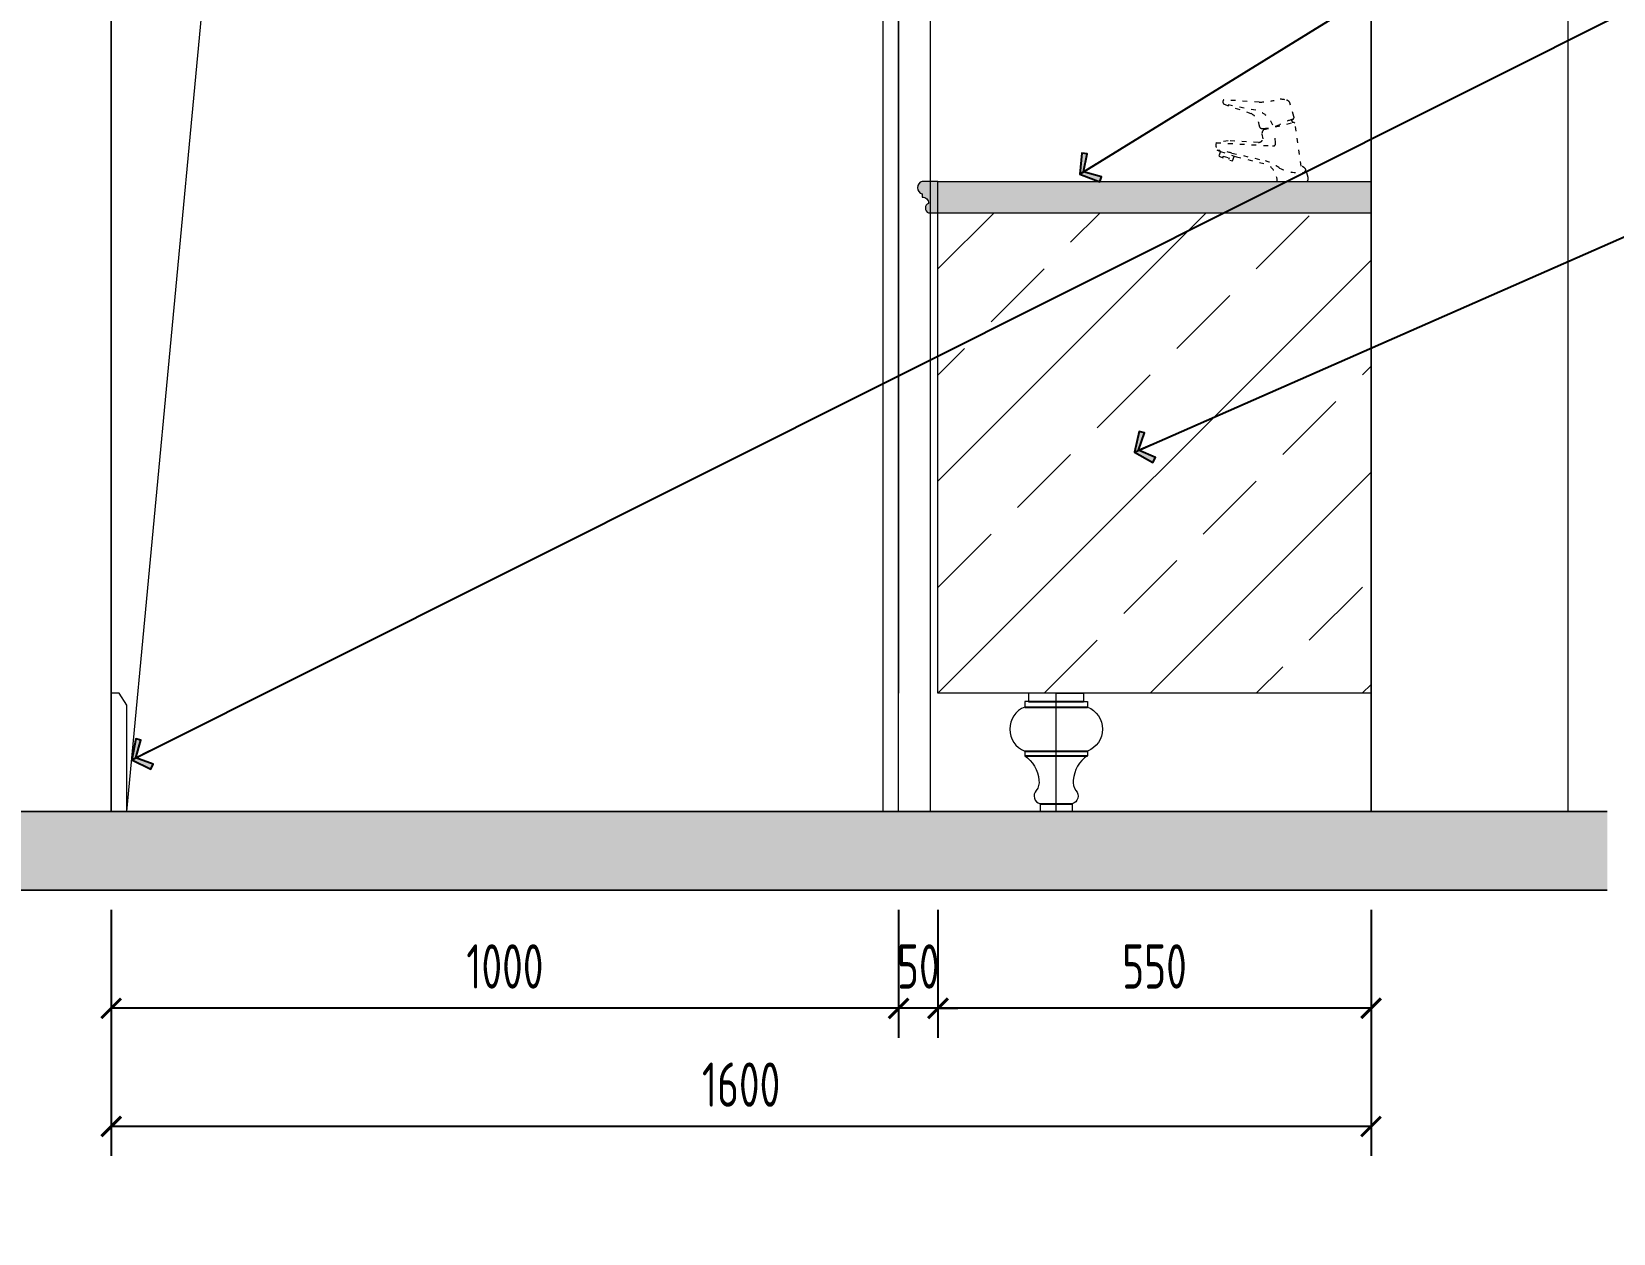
# Model space of a CAD drawing. Header units: millimetres. Extents: x 3162 to 221128, y -144913 to 11496.
# Drawn here: x 175897 to 177906, y -23368 to -21843 of the extents above; entities that cross this region are included whole.
import ezdxf
from ezdxf.xclip import XClip

# ---------------------------------------------------------------- set-up
doc = ezdxf.new("R2010")
doc.units = ezdxf.units.MM
doc.header["$LTSCALE"] = 10
doc.header["$XCLIPFRAME"] = 2
doc.linetypes.add('ACAD_ISO03W100', pattern=[30, 12, -18])
doc.layers.get('Defpoints').update_dxf_attribs({"color": 250})
for name, color, linetype, lineweight in [('Contour【轮廓线】', 94, 'Continuous', 0), ('FC-Hatch【平面填充】', 250, 'Continuous', 0), ('FC-Refe【标注引线】', 2, 'Continuous', 0), ('FF-Fixed【固定家具】', 30, 'Continuous', 0), ('FF-FIXT【洁具】', 31, 'Continuous', 0), ('Fine【细线】', 250, 'Continuous', 0), ('Finish【完成面】', 2, 'Continuous', 0), ('RC-dimensions', 44, 'Continuous', 0), ('Wall【立面墙】', 252, 'Continuous', 0)]:
    doc.layers.add(name, color=color, linetype=linetype, lineweight=lineweight)
doc.layers.add('WALL_NEW【新建墙体】', color=4, linetype='Continuous')
doc.layers.add('WALL【墙体】', color=7, linetype='Continuous')
doc.styles.add('尺寸标注', font='ARCHS.SHX', dxfattribs={"width": 0.8})
doc.dimstyles.new('海龙1：25', dxfattribs={"dimscale": 25, "dimtxt": 2.25, "dimasz": 1, "dimexe": 1.5, "dimexo": 1, "dimgap": 1, "dimtad": 1, "dimdec": 0, "dimrnd": 5, "dimdsep": 46, "dimtxsty": '尺寸标注', "dimblk": 'ARCHTICK', "dimblk1": 'ARCHTICK', "dimblk2": 'ARCHTICK', "dimcen": 1, "dimclrd": 44, "dimclre": 44, "dimclrt": 2, "dimadec": 0, "dimazin": 0, "dimtfac": 1, "dimtdec": 0, "dimtix": 1, "dimtmove": 2, "dimatfit": 3, "dimldrblk": 'hl_arrow2', "dimfxl": 5, "dimfxlon": 1, "dimarcsym": 0})

# ---------------------------------------------------------------- blocks, each defined once
blk = doc.blocks.new('海龙工具_踢脚线')
blk.add_lwpolyline([(20, 0), (20, 90), (10, 100), (0, 100)])
blk = doc.blocks.new('_ArchTick')
at = {"color": 2, "linetype": 'ByBlock', "const_width": 0.15}
blk.add_lwpolyline([(-0.5, -0.5), (0.5, 0.5)], dxfattribs=at)
blk = doc.blocks.new('*D202')
at = {"layer": 'Defpoints', "color": 0, "transparency": 16777216}
for p in [(177047.9390027417, -22932.73711569763), (177597.939022541, -22932.73711569763), (177047.9390027417, -23082.73711569763)]:
    blk.add_point(p, dxfattribs=at)
at = {"layer": 'RC-dimensions', "color": 44, "lineweight": -2, "transparency": 16777216}
for p, q in [((177047.9390027417, -22957.73711569764), (177047.9390027417, -23120.23711569763)), ((177597.939022541, -22957.73711569764), (177597.939022541, -23120.23711569763)), ((177597.939022541, -23082.73711569763), (177047.9390027417, -23082.73711569763))]:
    blk.add_line(p, q, dxfattribs=at)
at = {"layer": 'RC-dimensions', "color": 44, "lineweight": -2, "transparency": 16777216, "xscale": 25, "yscale": 25, "zscale": 25, "rotation": 180}
blk.add_blockref('_ArchTick', (177047.9390027417, -23082.73711569763), dxfattribs=at)
at = {"layer": 'RC-dimensions', "color": 44, "lineweight": -2, "transparency": 16777216, "xscale": 25, "yscale": 25, "zscale": 25}
blk.add_blockref('_ArchTick', (177597.939022541, -23082.73711569763), dxfattribs=at)
at = {"layer": 'RC-dimensions', "color": 2, "transparency": 16777216, "insert": (177322.9390126413, -23029.61211569763), "char_height": 56.25, "attachment_point": 5, "style": '尺寸标注'}
blk.add_mtext('550', dxfattribs=at)
blk = doc.blocks.new('hl_arrow2')
at = {"color": 2}
blk.add_line((-0.221303783804, 2.183e-12), (-1, 5.720000000000001e-13), dxfattribs=at)
blk.add_lwpolyline([(-0.221303783804, 0), (-0.861040435366, -0.688592459968), (-0.653754463034, -0.8624700623479998), (0, 0), (-0.653754463034, 0.8624700623479998), (-0.861040435366, 0.688592459968)], close=True, dxfattribs=at)
for points in [[(-0.861040435366, 0.688592459968), (-0.653754463034, 0.8624700623479998), (-0.221303783804, 0), (0, 0)], [(-0.861040435366, -0.688592459968), (-0.653754463034, -0.8624700623479998), (-0.221303783804, 0), (0, 0)]]:
    blk.add_solid(points, dxfattribs=at)
blk = doc.blocks.new('*D203')
at = {"layer": 'Defpoints', "color": 0, "transparency": 16777216}
for p in [(175997.983922541, -22932.73711569763), (177597.939022541, -22932.73711569763), (175997.983922541, -23232.73711569763)]:
    blk.add_point(p, dxfattribs=at)
at = {"layer": 'RC-dimensions', "color": 44, "lineweight": -2, "transparency": 16777216}
for p, q in [((175997.983922541, -23107.73711569763), (175997.983922541, -23270.23711569764)), ((177597.939022541, -23107.73711569763), (177597.939022541, -23270.23711569764)), ((177597.939022541, -23232.73711569763), (175997.983922541, -23232.73711569763))]:
    blk.add_line(p, q, dxfattribs=at)
at = {"layer": 'RC-dimensions', "color": 44, "lineweight": -2, "transparency": 16777216, "xscale": 25, "yscale": 25, "zscale": 25, "rotation": 180}
blk.add_blockref('_ArchTick', (175997.983922541, -23232.73711569763), dxfattribs=at)
at = {"layer": 'RC-dimensions', "color": 44, "lineweight": -2, "transparency": 16777216, "xscale": 25, "yscale": 25, "zscale": 25}
blk.add_blockref('_ArchTick', (177597.939022541, -23232.73711569763), dxfattribs=at)
at = {"layer": 'RC-dimensions', "color": 2, "transparency": 16777216, "insert": (176797.961472541, -23179.61211569763), "char_height": 56.25, "attachment_point": 5, "style": '尺寸标注'}
blk.add_mtext('1600', dxfattribs=at)
blk = doc.blocks.new('海龙_05091009')
at = {"layer": 'FC-Hatch【平面填充】'}
h = blk.add_hatch(dxfattribs=at)
h.set_pattern_fill('AR-SAND', color=256, scale=2.5)
h.set_pattern_definition([(37.50000000000001, (-3374.999999999993, -1675), (-4.000078239960113, 122.3533093323356), [0, -96.52, 0, -107.95, 0, -103.1875]), (7.499999999999999, (-3374.999999999993, -1675), (112.3808207845006, 179.2062751420886), [0, -52.07, 0, -86.995, 0, -33.33750000000001]), (327.5, (-3453.104999999996, -1675), (197.7480925603645, 0.3592961696364405), [0, -31.75, 0, -114.3, 0, -149.225]), (317.5, (-3453.104999999996, -1675), (190.8891131180743, 55.73233081430408), [0, -15.875, 0, -74.92999999999998, 0, -85.72499999999998])])
h.paths.add_polyline_path([(1175, -259.9775265478675), (1174.999999999978, 75.04494690475984), (1174.999999999978, 1075.000000000014), (1174.999999999978, 1194.999999999996), (1073.989994542426, 1194.999999999996), (1073.989994542426, 1206.999999999996), (754.9999999999854, 1207), (289.7333247738497, 1207), (277.9573729401818, 1207), (277.9573729401818, 1195), (174.9999999999854, 1195), (174.9999999999854, 1675), (-209.9999999999927, 1675), (-209.9999999999927, 1225), (-584.9999999999927, 1225), (-584.9999999999927, 1125), (-1334.999999999993, 1125), (-1334.999999999993, 1225), (-1709.999999999993, 1225), (-1709.999999999993, 1675), (-1895.000000001273, 1675), (-1895.000000001331, 1075.000000003365), (-3095.000000000109, 1075.000000003365), (-3174.999999999994, 1074.999999999993), (-3174.999999999994, 1675), (-3374.999999999993, 1675), (-3374.999999999993, 800), (-3374.999999999993, -800.0000000000073), (-3374.999999999993, -1674.999999999993), (-3174.999999999994, -1674.999999999993), (-3174.999999999994, -1074.999999999993), (-3094.999999999993, -1074.999999999993), (-3094.999999999993, -1674.999999999993), (-2509.999999999994, -1674.999999999993), (-2509.999999999994, -1255.000000000014, -0.2666666666666654), (-1909.999999999993, -1255.000000000014), (-1909.999999999993, -1675), (-1859.999999999993, -1675), (-1859.999999999993, 325), (-807.9443794633335, 325, -0.0829619080701777), (-741.2806307262144, 535.6082090783018), (-746.4526745225447, 538.7906078367523), (-740.3093443774777, 537.5029942471155, -0.0676040327796236), (-636.907743844029, 685.3611857642572), (-641.029393316865, 689.8209732605354), (-635.4612685072861, 686.923657238367, -0.0676040327796258), (-496.0024171537441, 801.4014479698126), (-498.7679884170356, 806.8078621675741), (-494.1880312875073, 802.5157243878275, -0.0676040327796106), (-329.0149541370192, 875.1228202960447), (-330.2193374217168, 881.0748921868), (-326.9672224407623, 875.706260873485, -0.1366377528075043), (32.65171954385005, 877.2826912150557), (34.71527211875218, 882.9940351601178), (34.7044876002401, 876.7172256424711, -0.0676040327796336), (200.5077675359789, 805.5610020625135), (204.035700139073, 810.5038140594188), (202.331852598727, 804.4626752937181, -0.0676040327796243), (342.7889777781893, 691.2119279323015), (347.5196397874461, 695.0196222269988), (344.2490958027847, 689.6621978392502, -0.0676040327796399), (448.9430038000572, 542.7162165404334), (454.5255436557127, 545.1063938662373), (449.930864512251, 540.8300195145422, -0.0676040327796321), (511.0968871138974, 371.0871154781635), (517.1172733732674, 371.8825073171065), (511.5392254038088, 369.0043421240625, -0.0676040327796099), (524.6409585294022, 189.0535700204345), (530.6526866850327, 188.1951857984676), (524.5049681896269, 186.9286901097584, -0.0676040327796234), (488.5707162296966, 10.11617548570939), (494.127923906024, 7.667677633759012), (487.866483041631, 8.106781640784902, -0.0676040327796205), (405.5613250757887, -152.454100157407), (410.2518596021109, -156.3111177548489), (404.3410787933098, -154.1989803875112, -0.067604032779623), (281.7692118668201, -286.6001632740481), (285.2451977550373, -291.579643266421), (280.123452574473, -287.9511201049354, -0.0676040327796235), (126.3754713283051, -382.3730140402222), (128.3791106066273, -388.1056511760289), (124.4262574639651, -383.2298531839551, -0.0676040327796108), (-49.0950536830278, -432.6696182462329), (-48.71236177378159, -438.7302490543188), (-51.20315784414561, -432.9687918633209, -0.0033102513488365), (-59.99999999999272, -434.1436221859366), (-59.99999999999272, -1675), (-9.999999999992724, -1675), (-9.999999999992724, -1255.000000000014, -0.2666666666666654), (590.0000000000073, -1255.000000000014), (590.0000000000073, -1674.999999999996), (1174.999999999978, -1674.999999999996), (1174.999999999978, -1459.977526547634)])
h.paths.add_polyline_path([(-2268.75263337847, 530.6928188503407, -0.0425409077106586), (-2719.564731360595, 529.9670320907059, -0.3926926283028841), (-2742.847185532985, 555.51717163594, -0.0540132978804107), (-2733.253124120049, 637.1861347588965, -0.1043875862949472), (-2775.572007571465, 953.7108372411167, -0.0804153247872458), (-2773.909922951731, 961.6565640474292), (-2766.138984126789, 988.2983255126054), (-2766.242290633956, 1052.465689578665), (-2223.757709367659, 1053.339064823336), (-2223.654402860433, 989.1717007573062), (-2215.797720518342, 962.5550990437912, -0.0804153247678433), (-2214.110060071172, 954.6147651750326, -0.1043875862954867), (-2255.40954633891, 637.9554409587945, -0.0540132978977461), (-2245.552568787112, 556.3177930882666, -0.3926926280040245)], flags=16)
at = {"layer": 'WALL【墙体】'}
for p, q in [((-3624.999999999995, 1925), (3375.000000000007, 1925)), ((-3374.999999999993, 1675), (3375.000000000007, 1675.000000000003))]:
    blk.add_line(p, q, dxfattribs=at)
blk = doc.blocks.new('*D343')
at = {"layer": 'Defpoints', "color": 0, "transparency": 16777216}
for p in [(175997.983922541, -22932.73711569763), (176997.9390027417, -22932.73711569763), (175997.983922541, -23082.73711569763)]:
    blk.add_point(p, dxfattribs=at)
at = {"layer": 'RC-dimensions', "color": 44, "lineweight": -2, "transparency": 16777216}
for p, q in [((175997.983922541, -22957.73711569764), (175997.983922541, -23120.23711569763)), ((176997.9390027417, -22957.73711569764), (176997.9390027417, -23120.23711569763)), ((176997.9390027417, -23082.73711569763), (175997.983922541, -23082.73711569763))]:
    blk.add_line(p, q, dxfattribs=at)
at = {"layer": 'RC-dimensions', "color": 44, "lineweight": -2, "transparency": 16777216, "xscale": 25, "yscale": 25, "zscale": 25, "rotation": 180}
blk.add_blockref('_ArchTick', (175997.983922541, -23082.73711569763), dxfattribs=at)
at = {"layer": 'RC-dimensions', "color": 44, "lineweight": -2, "transparency": 16777216, "xscale": 25, "yscale": 25, "zscale": 25}
blk.add_blockref('_ArchTick', (176997.9390027417, -23082.73711569763), dxfattribs=at)
at = {"layer": 'RC-dimensions', "color": 2, "transparency": 16777216, "insert": (176497.9614626414, -23029.61211569763), "char_height": 56.25, "attachment_point": 5, "style": '尺寸标注'}
blk.add_mtext('1000', dxfattribs=at)
blk = doc.blocks.new('*D344')
at = {"layer": 'Defpoints', "color": 0, "transparency": 16777216}
for p in [(176997.9390027417, -22932.73711569763), (177047.9390027417, -22932.73711569763), (176997.9390027417, -23082.73711569763)]:
    blk.add_point(p, dxfattribs=at)
at = {"layer": 'RC-dimensions', "color": 44, "lineweight": -2, "transparency": 16777216}
for p, q in [((176997.9390027417, -22957.73711569764), (176997.9390027417, -23120.23711569763)), ((177047.9390027417, -22957.73711569764), (177047.9390027417, -23120.23711569763)), ((176997.9390027417, -23082.73711569763), (176972.9390027417, -23082.73711569763)), ((177047.9390027417, -23082.73711569763), (176997.9390027417, -23082.73711569763)), ((177047.9390027417, -23082.73711569763), (177072.9390027417, -23082.73711569763))]:
    blk.add_line(p, q, dxfattribs=at)
at = {"layer": 'RC-dimensions', "color": 44, "lineweight": -2, "transparency": 16777216, "xscale": 25, "yscale": 25, "zscale": 25}
blk.add_blockref('_ArchTick', (176997.9390027417, -23082.73711569763), dxfattribs=at)
at = {"layer": 'RC-dimensions', "color": 44, "lineweight": -2, "transparency": 16777216, "xscale": 25, "yscale": 25, "zscale": 25, "rotation": 180}
blk.add_blockref('_ArchTick', (177047.9390027417, -23082.73711569763), dxfattribs=at)
at = {"layer": 'RC-dimensions', "color": 2, "transparency": 16777216, "insert": (177022.9390027417, -23029.61211569763), "char_height": 56.25, "attachment_point": 5, "style": '尺寸标注'}
blk.add_mtext('50', dxfattribs=at)
blk = doc.blocks.new('海龙工具_2009100910071297')
at = {"color": 8, "linetype": 'ACAD_ISO03W100', "ltscale": 0.05}
blk.add_line((-36.0988954258246, 65.87194951010679), (0.5579973915555457, 74.54868629423981), dxfattribs=at)
at = {"linetype": 'ACAD_ISO03W100', "ltscale": 0.05}
blk.add_line((-91.28603346217278, 38.11903292954958), (-73.77577422344257, 32.18881521896219), dxfattribs=at)
blk.add_lwpolyline([(3.282901662732911, 74.00534979233998, 0.2394167620504795), (0.5579973915555457, 74.54868629423981), (-1.0166070544401, 78.29495312249855, -0.0140009964554022), (0.4412506711487369, 78.63986651421872, 0.4264823700222653), (1.911939163055649, 82.57043607729247), (-3.004488360053072, 99.63045468931705, 0.2779619924856987), (-9.559761610362328, 103.7248475080941, 0.1285974851039449), (-23.07997019646064, 102.9059715916319, -0.060491818848355), (-42.19949341718165, 100.7222804202611), (-87.40347519441639, 103.451884457103, 0.4467143834194044), (-86.58406329666468, 97.99267638341192), (-52.16896097641803, 85.98244774159502, -0.2677358112354494), (-41.7898094000011, 69.60483675703108, 0.339383280685787), (-38.51216180899428, 67.1481957711694, 0.0596354191580137), (-36.30502521240486, 67.2224423615753), (-36.09889542582822, 65.87194951010497, 0.2375521377108283), (-38.55643990742829, 59.92738845005624), (-37.58009160091024, 53.63667034894024, -0.3806906291218329), (-43.15547396453985, 49.54226429367372), (-81.60905801861735, 51.5513117841856), (-96.69009950552208, 49.1328197171988, 0.169387178119579), (-95.59755030852102, 39.57921882473966), (-91.28603346217278, 38.11903292955503), (-93.38052173112007, 31.93460019005397), (-75.87026249239351, 26.00438247946113), (-73.77577422344257, 32.18881521896219), (-71.01534689788605, 31.25393842521408), (-32.50318508888813, 21.83680582175475, -0.2752125905328888), (-19.11950128902754, 0), (19.11950128902754, 0, 0.2053807417826338), (19.93891318677561, 4.913281971716059), (17.05947851332894, 15.33908467971741, 0.1918201187042876), (11.19856347416134, 19.38016483590036), (3.277625659302429, 74.04207625588424)], format="xyb", dxfattribs=at)
at = {"color": 8, "linetype": 'ACAD_ISO03W100', "ltscale": 0.05}
for points in [[(-24.75299327299581, 71.5151586833108, 0.2462444384007008), (-46.30475085081707, 90.35042440722827), (-86.58406329666832, 97.99267638341371)], [(-96.69009950552208, 49.1328197171988), (-24.9715692721802, 45.03502565128473, 0.5706918383485684), (-21.2966662159597, 48.98037498073245), (-22.69789617096103, 62.89446226553264)], [(-1.0166070544401, 78.29495312250037, 0.0717979869807), (-15.67967575833609, 72.28181117553322, -0.0940426769157732), (-36.30502521240486, 67.2224423615753)], [(-95.59755030852828, 39.5792188247524, -0.0240994731750185), (-76.75118631875375, 36.03073887144637), (-34.14198695269443, 26.20417492800334, -0.0737844813101769), (-16.11503486066431, 16.92352385003323, 0.1477615988444102), (13.93413829173005, 11.23211711660769, 0.3768562713321867), (17.05947851333621, 15.33908467971923)]]:
    blk.add_lwpolyline(points, format="xyb", dxfattribs=at)
blk.add_lwpolyline([(-88.31777089469688, 30.21999309799503), (-87.6446384468727, 32.20756324103786), (-80.25988088099984, 29.70655971456472), (-80.93301332882037, 27.71898957151461)], dxfattribs=at)
blk = doc.blocks.new('海龙_05121268')
at = {"layer": 'FF-FIXT【洁具】'}
for points in [[(0, 75), (-34.84964971113368, 75), (-34.84964971113368, 64.50359697439126), (-39.90245567222883, 64.50359697439126), (-39.90245567198144, 57.5503705630981, 0.6759949828880361), (-39.90245567311649, 1.426879616483345), (-39.90245567336387, -4.278464133101806, -0.2274252151358278), (-21.83189876501273, -35.16155219732173, -0.2003614760666502), (-25.19144030602183, -48.52995368995471, 0.5684512781501124), (-20.42665990446403, -65.19860170356696), (-20.42665990479873, -75), (0, -75)], [(0, 75), (34.84964971113368, 75), (34.84964971113368, 64.50359697439126), (39.90245567222883, 64.50359697439126), (39.90245567198144, 57.5503705630981, -0.6759949828880361), (39.90245567311649, 1.426879616483345), (39.90245567336387, -4.278464133101806, 0.2274252151358278), (21.83189876501273, -35.16155219732173, 0.2003614760666502), (25.19144030602183, -48.52995368995471, -0.5684512781501124), (20.42665990446403, -65.19860170356696), (20.42665990479873, -75), (0, -75)]]:
    blk.add_lwpolyline(points, format="xyb", close=True, dxfattribs=at)
at = {"layer": 'WALL_NEW【新建墙体】', "color": 8}
for p, q in [((-34.84964971113368, 64.50359697439126), (34.84964971113368, 64.50359697439126)), ((-39.90245567198144, 57.5503705630981), (39.90245567198144, 57.5503705602605)), ((-39.90245567311649, 1.426879616483345), (39.90245567310921, 1.426879616479707)), ((-39.90245567336387, -4.278464133101806), (39.90245567336387, -4.278464129642087)), ((-20.42665990446403, -65.19860170356696), (20.42665990445676, -65.19860170356696))]:
    blk.add_line(p, q, dxfattribs=at)

msp = doc.modelspace()

# ---------------------------------------------------------------- hatches: boundary and pattern name
at = {"layer": 'FC-Hatch【平面填充】'}
h = msp.add_hatch(dxfattribs=at)
h.set_pattern_fill('AR-SAND', color=256, scale=0.25, style=0)
h.set_pattern_definition([(37.50000000000001, (177047.9390027417, -22072.73711569763), (-0.4000078239960116, 12.23533093323356), [0, -9.652, 0, -10.795, 0, -10.31875]), (7.499999999999999, (177047.9390027417, -22072.73711569763), (11.23808207845006, 17.92062751420886), [0, -5.207000000000001, 0, -8.6995, 0, -3.33375]), (327.5, (177040.1285027417, -22072.73711569763), (19.77480925603645, 0.0359296169636441), [0, -3.174999999999998, 0, -11.43, 0, -14.9225]), (317.5, (177040.1285027417, -22072.73711569763), (19.08891131180743, 5.573233081430407), [0, -1.587499999999999, 0, -7.492999999999998, 0, -8.572499999999998])])
h.paths.add_polyline_path([(177597.939022541, -22032.73711569763), (177047.9390027417, -22032.73711569763), (177047.9390027417, -22072.73711569763), (177597.939022541, -22072.73711569763)])
edge = h.paths.add_edge_path()
edge.add_line((177047.9390027417, -22032.73711569763), (177027.9390027417, -22032.73711569763))
edge.add_arc((177030.2723360751, -22040.73711569763), 8.333333333331975, 106.2602047082799, 253.7397952917201)
edge.add_line((177027.9390027417, -22048.73711569764), (177027.9390027417, -22052.74636903189))
edge.add_arc((177028.4723274615, -22060.21243207643), 7.485087350313328, -4.019569745481192, 94.08588021256622, ccw=False)
edge.add_arc((177038.4390027417, -22066.73711569763), 6.5, 112.6198649480404, 247.3801350519596)
edge.add_line((177035.9390027417, -22072.73711569763), (177047.9390027417, -22072.73711569763))
edge.add_line((177047.9390027417, -22072.73711569763), (177047.9390027417, -22032.73711569763))
h = msp.add_hatch(dxfattribs=at)
h.set_pattern_fill('钢筋混凝土', color=256, scale=50, angle=180, style=0, pattern_type=2)
h.set_pattern_definition([(225, (108718.6583757194, 0), (35.35533905932736, -35.35533905932739), []), (230, (108718.6583757194, 0), (-71.7260182195219, 6.275217902615941), [7.5, -82.5]), (175, (108718.6583757194, 0), (13.87511134557785, -75.21922750499246), [6, -66]), (280.4514, (108712.6812257194, 0.5229500000000008), (-57.85091936242225, -68.94392938227062), [6.373999999999998, -70.11420000000001]), (226.1842, (108718.6583757194, -20), (-106.7240863229772, 16.55189071218804), [11.25, -123.75]), (276.6356, (108709.7647257194, -18.62065), (-93.46626104497412, -97.41177883584072), [9.561049999999991, -105.1712999999999]), (171.1841999999999, (108718.6583757194, -20), (-93.4661795148447, -97.41188670558294), [9, -99]), (201, (108708.6583757194, -15), (-59.69070304110297, 40.26189289901011), [7.5, -82.5]), (146, (108708.6583757194, -15), (-24.33155930032239, -72.51500619399336), [6, -66]), (251.4514000000001, (108703.6841757194, -11.64484999999999), (-84.02223437261546, -32.25303707836332), [6.373999999999995, -70.11419999999995]), (217.5, (108718.6583757194, 0), (-1.215985531729067, -33.28938538313114), [0.5, -65.2, 0.5, -67, 0.5, -66.25]), (187.5, (108718.6583757194, 0), (-26.30695374421487, -39.44117118823604), [0.5, -38.2, 0.5, -63.7, 0.5, -25.25]), (147.4999999999999, (108740.9583757194, -2.7e-15), (-53.38224361724089, 2.255487173437976), [0.5, -25, 0.5, -78, 0.5, -103.5]), (137.5, (108750.9583757194, -4e-15), (-58.31861693423861, -10.01049823323176), [0.5, -32.5, 0.5, -51.79999999999999, 0.5, -73.5])])
h.paths.add_polyline_path([(175827.983922541, -22932.73711569763), (175827.983922541, -22832.73711569763), (177897.939022541, -22832.73711569763), (177897.939022541, -22932.73711569763)])
at = {"layer": 'FF-FIXT【洁具】'}
h = msp.add_hatch(dxfattribs=at)
h.set_pattern_fill('ANSI33', color=8, scale=30, style=0)
h.set_pattern_definition([(45, (177047.9390027417, -22682.73711569763), (-134.7038418160373, 134.7038418160373), []), (45, (177182.6429027417, -22682.73711569763), (-134.7038418160373, 134.7038418160373), [95.25, -47.625])])
h.paths.add_polyline_path([(177597.939022541, -22072.73711569763), (177047.9390027417, -22072.73711569763), (177047.9390027417, -22682.73711569763), (177597.939022541, -22682.73711569763)])

# ---------------------------------------------------------------- linework, layer by layer
at = {"layer": 'FF-Fixed【固定家具】'}
for p, q in [((176977.9296073578, -20432.73711569763), (176977.9296073578, -22832.73711569763)), ((176997.9390027417, -22832.73711569763), (176997.9390027417, -20432.73711569763)), ((177037.9296073578, -20432.73711569763), (177037.9296073578, -22832.73711569763))]:
    msp.add_line(p, q, dxfattribs=at)
at = {"layer": 'FF-Fixed【固定家具】', "color": 8}
msp.add_line((176997.9390027417, -20432.73711569763), (176997.9390027417, -22682.73711569763), dxfattribs=at)
at = {"layer": 'FF-FIXT【洁具】'}
msp.add_line((177047.9390027417, -22072.73711569763), (177597.939022541, -22072.73711569763), dxfattribs=at)
msp.add_lwpolyline([(177035.9390027417, -22060.73711569763, 0.6666666666666851), (177035.9390027417, -22072.73711569763), (177047.9390027417, -22072.73711569763), (177047.9390027417, -22032.73711569763), (177027.9390027417, -22032.73711569763, 0.7500000000000068), (177027.9390027417, -22048.73711569764), (177027.9390027417, -22052.74636903189, -0.4562820434175724)], format="xyb", close=True, dxfattribs=at)
msp.add_lwpolyline([(177047.9390027417, -22032.73711569763), (177597.939022541, -22032.73711569763), (177597.939022541, -22682.73711569763), (177047.9390027417, -22682.73711569763)], close=True, dxfattribs=at)
at = {"layer": 'Fine【细线】', "color": 250}
msp.add_lwpolyline([(176017.983922541, -22832.73711569763), (176197.9749385811, -20912.73711569763), (176997.9390027417, -20432.73711569763)], dxfattribs=at)
at = {"layer": 'Finish【完成面】'}
for p, q in [((175997.983922541, -20432.73711569763), (175997.983922541, -22832.73711569763)), ((177597.939022541, -20432.73711569763), (177597.939022541, -22832.73711569763)), ((177047.9390027417, -22032.73711569763), (177597.939022541, -22032.73711569763)), ((175997.983922541, -22832.73711569763), (177597.939022541, -22832.73711569763))]:
    msp.add_line(p, q, dxfattribs=at)
at = {"layer": 'Wall【立面墙】'}
for points in [[(175997.983922541, -22832.73711569763), (175997.983922541, -19332.73711569763), (175877.983922541, -19332.73711569763), (175877.983922541, -22832.73711569763)], [(177597.939022541, -22832.73711569763), (177597.939022541, -19332.73711569763), (177847.939022541, -19332.73711569763), (177847.939022541, -22832.73711569763)], [(175827.983922541, -22832.73711569763), (175827.983922541, -22832.73711569763), (177897.939022541, -22832.73711569763), (177897.939022541, -22832.73711569763)], [(175827.983922541, -22932.73711569763), (175827.983922541, -22932.73711569763), (177897.939022541, -22932.73711569763), (177897.939022541, -22932.73711569763)]]:
    msp.add_lwpolyline(points, close=True, dxfattribs=at)

# ---------------------------------------------------------------- block references
at = {"layer": 'Contour【轮廓线】', "yscale": 1.5}
msp.add_blockref('海龙工具_踢脚线', (175997.983922541, -22832.73711569763), dxfattribs=at)
at = {"layer": 'FF-FIXT【洁具】'}
for name, p in [('海龙工具_2009100910071297', (177497.939022541, -22032.73711569763)), ('海龙_05121268', (177197.9390027417, -22757.73711569764))]:
    msp.add_blockref(name, p, dxfattribs=at)
at = {"layer": 'WALL_NEW【新建墙体】'}
ref = msp.add_blockref('海龙_05091009', (175922.9390027417, -23921.80189703362), dxfattribs=dict(at, rotation=270))
XClip(ref).set_block_clipping_path([(545.0000058371297, -674.9550802006888), (2045.0000058371443, 2425.0000197993104)])

# ---------------------------------------------------------------- dimensions: what is measured, and where the dimension line sits
at = {"layer": 'RC-dimensions'}
for base, p1, p2, picture, middle in [((175997.983922541, -23232.73711569763), (177597.939022541, -22932.73711569763), (175997.983922541, -22932.73711569763), '*D203', (176797.961472541, -23179.61211569763)), ((175997.983922541, -23082.73711569763), (176997.9390027417, -22932.73711569763), (175997.983922541, -22932.73711569763), '*D343', (176497.9614626414, -23029.61211569763)), ((176997.9390027417, -23082.73711569763), (177047.9390027417, -22932.73711569763), (176997.9390027417, -22932.73711569763), '*D344', (177022.9390027417, -23029.61211569763)), ((177047.9390027417, -23082.73711569763), (177597.939022541, -22932.73711569763), (177047.9390027417, -22932.73711569763), '*D202', (177322.9390126413, -23029.61211569763))]:
    dim = msp.add_linear_dim(base=base, p1=p1, p2=p2, angle=180, dimstyle='海龙1：25', override={"dimscale": 25, "dimtxsty": '尺寸标注', "dimblk1": 'ArchTick', "dimblk2": 'ArchTick', "dimsah": 1, "dimclrt": 2}, dxfattribs=at)
    dim.commit()
    dim.dimension.update_dxf_attribs({"geometry": picture, "text_midpoint": middle})

# ---------------------------------------------------------------- leaders
at = {"layer": 'FC-Refe【标注引线】'}
for points in [[(177228.1819652831, -22023.68132078091), (178447.4404080403, -21270.77914758497), (178572.4404080403, -21270.77914758497)], [(176024.1282402987, -22767.19445499016), (178447.4404080403, -21552.98547057998), (178572.4404080403, -21552.98547057998)], [(177297.3652517021, -22376.43805231433), (178447.4404080403, -21870.96009278581), (178572.4404080403, -21870.96009278581)]]:
    msp.add_leader(points, dimstyle='海龙1：25', override={"dimscale": 25, "dimldrblk": 'hl_arrow2'}, dxfattribs=at)

doc.saveas('drawing.dxf')
